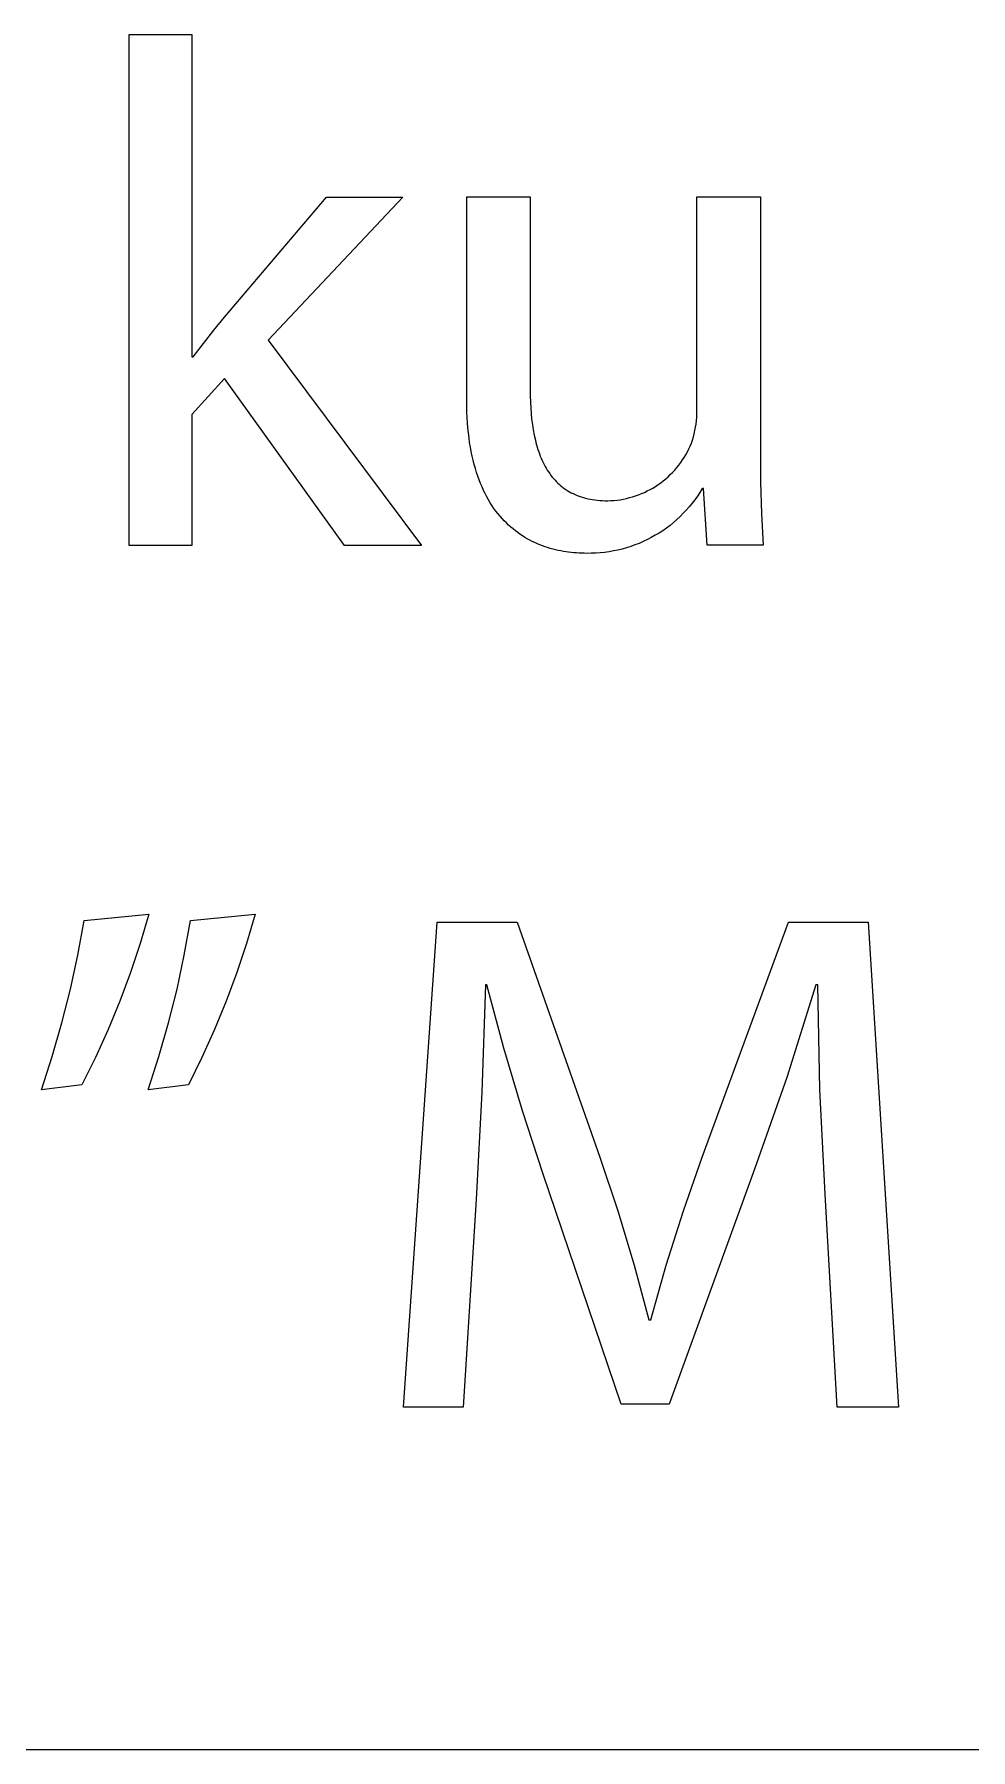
# Model space of a CAD drawing. Header units: millimetres. Extents: x 1422 to 6060, y -58 to 3182.
# Drawn here: x 5072.2 to 5132.6, y -57.9 to 52.7 of the extents above; entities that cross this region are included whole.
import ezdxf

# ---------------------------------------------------------------- set-up
doc = ezdxf.new("R2010")
doc.units = ezdxf.units.MM
doc.header["$MEASUREMENT"] = 0
doc.layers.add('Domyślny', color=7, linetype='Continuous', true_color=0x000000)

msp = doc.modelspace()

# ---------------------------------------------------------------- linework, layer by layer
at = {"layer": 'Domyślny', "color": 18, "lineweight": 15, "true_color": 0x000000}
for p, q in [((5078.28, 19.77), (5078.28, 52.74)), ((5078.28, 52.74), (5082.32, 52.74)), ((5082.32, 52.74), (5082.32, 31.93)), ((5084.42, 34.49), (5091, 42.24)), ((5095.93, 42.24), (5087.25, 33.01)), ((5091, 42.24), (5095.93, 42.24)), ((5100.05, 29.09), (5100.05, 42.25)), ((5100.05, 42.25), (5104.14, 42.25)), ((5104.14, 42.25), (5104.14, 29.8)), ((5114.91, 28.46), (5114.91, 42.25)), ((5114.91, 42.25), (5119, 42.25)), ((5119, 42.25), (5119, 25.89)), ((5083.73, 33.66), (5084.42, 34.49)), ((5083.06, 32.8), (5083.73, 33.66)), ((5082.41, 31.93), (5083.06, 32.8)), ((5087.25, 33.01), (5097.13, 19.77)), ((5082.32, 31.93), (5082.41, 31.93)), ((5084.42, 30.54), (5082.32, 28.22)), ((5092.17, 19.77), (5084.42, 30.54)), ((5100.06, 28.37), (5100.05, 29.09)), ((5104.14, 29.8), (5104.15, 29.41)), ((5104.15, 29.41), (5104.16, 29.02)), ((5104.16, 29.02), (5104.18, 28.64)), ((5082.32, 28.22), (5082.32, 19.77)), ((5100.08, 28.02), (5100.06, 28.37)), ((5100.1, 27.68), (5100.08, 28.02)), ((5100.13, 27.35), (5100.1, 27.68)), ((5104.18, 28.64), (5104.21, 28.27)), ((5104.21, 28.27), (5104.24, 27.91)), ((5104.24, 27.91), (5104.29, 27.56)), ((5114.85, 27.6), (5114.87, 27.82)), ((5114.87, 27.82), (5114.89, 28.03)), ((5114.89, 28.03), (5114.9, 28.24)), ((5114.9, 28.24), (5114.91, 28.46)), ((5100.16, 27.03), (5100.13, 27.35)), ((5100.2, 26.71), (5100.16, 27.03)), ((5100.24, 26.41), (5100.2, 26.71)), ((5104.29, 27.56), (5104.34, 27.22)), ((5104.34, 27.22), (5104.4, 26.89)), ((5104.4, 26.89), (5104.48, 26.57)), ((5104.48, 26.57), (5104.51, 26.41)), ((5114.55, 26.36), (5114.62, 26.56)), ((5114.62, 26.56), (5114.68, 26.77)), ((5114.68, 26.77), (5114.73, 26.97)), ((5114.73, 26.97), (5114.78, 27.18)), ((5114.78, 27.18), (5114.82, 27.39)), ((5114.82, 27.39), (5114.85, 27.6)), ((5100.29, 26.11), (5100.24, 26.41)), ((5100.34, 25.82), (5100.29, 26.11)), ((5100.4, 25.53), (5100.34, 25.82)), ((5100.46, 25.26), (5100.4, 25.53)), ((5104.51, 26.41), (5104.56, 26.25)), ((5104.56, 26.25), (5104.6, 26.1)), ((5104.6, 26.1), (5104.65, 25.96)), ((5104.65, 25.96), (5104.7, 25.81)), ((5104.7, 25.81), (5104.75, 25.67)), ((5104.75, 25.67), (5104.8, 25.53)), ((5104.8, 25.53), (5104.86, 25.39)), ((5114.09, 25.45), (5114.19, 25.62)), ((5114.19, 25.62), (5114.29, 25.8)), ((5114.29, 25.8), (5114.38, 25.99)), ((5114.38, 25.99), (5114.47, 26.17)), ((5114.47, 26.17), (5114.55, 26.36)), ((5119, 25.89), (5119.01, 23.85)), ((5100.53, 24.99), (5100.46, 25.26)), ((5100.61, 24.73), (5100.53, 24.99)), ((5100.68, 24.48), (5100.61, 24.73)), ((5100.77, 24.23), (5100.68, 24.48)), ((5104.86, 25.39), (5104.92, 25.25)), ((5104.92, 25.25), (5104.98, 25.12)), ((5104.98, 25.12), (5105.05, 25)), ((5105.05, 25), (5105.11, 24.87)), ((5105.11, 24.87), (5105.18, 24.75)), ((5105.18, 24.75), (5105.25, 24.63)), ((5105.25, 24.63), (5105.33, 24.51)), ((5105.33, 24.51), (5105.41, 24.4)), ((5105.41, 24.4), (5105.49, 24.29)), ((5113.19, 24.34), (5113.34, 24.48)), ((5113.34, 24.48), (5113.48, 24.63)), ((5113.48, 24.63), (5113.61, 24.79)), ((5113.61, 24.79), (5113.74, 24.95)), ((5113.74, 24.95), (5113.86, 25.11)), ((5113.86, 25.11), (5113.98, 25.28)), ((5113.98, 25.28), (5114.09, 25.45)), ((5100.85, 23.99), (5100.77, 24.23)), ((5100.94, 23.76), (5100.85, 23.99)), ((5101.04, 23.54), (5100.94, 23.76)), ((5101.14, 23.32), (5101.04, 23.54)), ((5101.24, 23.11), (5101.14, 23.32)), ((5105.49, 24.29), (5105.57, 24.18)), ((5105.57, 24.18), (5105.66, 24.08)), ((5105.66, 24.08), (5105.75, 23.98)), ((5105.75, 23.98), (5105.84, 23.88)), ((5105.84, 23.88), (5105.93, 23.79)), ((5105.93, 23.79), (5106.03, 23.7)), ((5106.03, 23.7), (5106.13, 23.61)), ((5106.13, 23.61), (5106.24, 23.53)), ((5106.24, 23.53), (5106.34, 23.45)), ((5106.34, 23.45), (5106.45, 23.38)), ((5106.45, 23.38), (5106.57, 23.3)), ((5106.57, 23.3), (5106.68, 23.23)), ((5111.52, 23.19), (5111.7, 23.28)), ((5111.7, 23.28), (5111.88, 23.37)), ((5111.88, 23.37), (5112.06, 23.47)), ((5112.06, 23.47), (5112.24, 23.58)), ((5112.24, 23.58), (5112.41, 23.69)), ((5112.41, 23.69), (5112.57, 23.81)), ((5112.57, 23.81), (5112.73, 23.93)), ((5112.73, 23.93), (5112.89, 24.06)), ((5112.89, 24.06), (5113.05, 24.2)), ((5113.05, 24.2), (5113.19, 24.34)), ((5115.25, 23.44), (5115.1, 23.19)), ((5115.34, 23.44), (5115.25, 23.44)), ((5115.56, 19.78), (5115.34, 23.44)), ((5119.01, 23.85), (5119.07, 21.82)), ((5101.35, 22.91), (5101.24, 23.11)), ((5101.46, 22.71), (5101.35, 22.91)), ((5101.57, 22.52), (5101.46, 22.71)), ((5101.69, 22.33), (5101.57, 22.52)), ((5101.81, 22.16), (5101.69, 22.33)), ((5101.94, 21.98), (5101.81, 22.16)), ((5106.68, 23.23), (5106.8, 23.17)), ((5106.8, 23.17), (5106.92, 23.11)), ((5106.92, 23.11), (5107.05, 23.05)), ((5107.05, 23.05), (5107.18, 23)), ((5107.18, 23), (5107.31, 22.95)), ((5107.31, 22.95), (5107.44, 22.9)), ((5107.44, 22.9), (5107.58, 22.86)), ((5107.58, 22.86), (5107.72, 22.82)), ((5107.72, 22.82), (5107.87, 22.78)), ((5107.87, 22.78), (5108.02, 22.75)), ((5108.02, 22.75), (5108.17, 22.73)), ((5108.17, 22.73), (5108.32, 22.7)), ((5108.32, 22.7), (5108.48, 22.69)), ((5108.48, 22.69), (5108.64, 22.67)), ((5108.64, 22.67), (5108.81, 22.66)), ((5108.81, 22.66), (5108.97, 22.65)), ((5108.97, 22.65), (5109.15, 22.65)), ((5109.15, 22.65), (5109.35, 22.66)), ((5109.35, 22.66), (5109.55, 22.67)), ((5109.55, 22.67), (5109.76, 22.69)), ((5109.76, 22.69), (5109.96, 22.72)), ((5109.96, 22.72), (5110.16, 22.76)), ((5110.16, 22.76), (5110.36, 22.8)), ((5110.36, 22.8), (5110.56, 22.85)), ((5110.56, 22.85), (5110.76, 22.9)), ((5110.76, 22.9), (5110.95, 22.96)), ((5110.95, 22.96), (5111.14, 23.03)), ((5111.14, 23.03), (5111.33, 23.11)), ((5111.33, 23.11), (5111.52, 23.19)), ((5114.41, 22.26), (5114.22, 22.05)), ((5114.59, 22.49), (5114.41, 22.26)), ((5114.77, 22.72), (5114.59, 22.49)), ((5114.94, 22.95), (5114.77, 22.72)), ((5115.1, 23.19), (5114.94, 22.95)), ((5102.07, 21.82), (5101.94, 21.98)), ((5102.2, 21.66), (5102.07, 21.82)), ((5102.33, 21.51), (5102.2, 21.66)), ((5102.47, 21.36), (5102.33, 21.51)), ((5102.61, 21.22), (5102.47, 21.36)), ((5102.75, 21.08), (5102.61, 21.22)), ((5102.89, 20.95), (5102.75, 21.08)), ((5113.17, 21.06), (5112.94, 20.89)), ((5113.39, 21.25), (5113.17, 21.06)), ((5113.61, 21.44), (5113.39, 21.25)), ((5113.82, 21.63), (5113.61, 21.44)), ((5114.02, 21.84), (5113.82, 21.63)), ((5114.22, 22.05), (5114.02, 21.84)), ((5119.07, 21.82), (5119.18, 19.78)), ((5103.04, 20.83), (5102.89, 20.95)), ((5103.19, 20.71), (5103.04, 20.83)), ((5103.34, 20.6), (5103.19, 20.71)), ((5103.49, 20.49), (5103.34, 20.6)), ((5103.65, 20.39), (5103.49, 20.49)), ((5103.8, 20.29), (5103.65, 20.39)), ((5103.96, 20.2), (5103.8, 20.29)), ((5104.12, 20.11), (5103.96, 20.2)), ((5104.28, 20.03), (5104.12, 20.11)), ((5104.44, 19.95), (5104.28, 20.03)), ((5104.61, 19.88), (5104.44, 19.95)), ((5111.44, 20.02), (5111.18, 19.9)), ((5111.71, 20.14), (5111.44, 20.02)), ((5111.96, 20.27), (5111.71, 20.14)), ((5112.21, 20.42), (5111.96, 20.27)), ((5112.46, 20.57), (5112.21, 20.42)), ((5112.7, 20.72), (5112.46, 20.57)), ((5112.94, 20.89), (5112.7, 20.72)), ((5082.32, 19.77), (5078.28, 19.77)), ((5097.13, 19.77), (5092.17, 19.77)), ((5104.77, 19.81), (5104.61, 19.88)), ((5104.94, 19.74), (5104.77, 19.81)), ((5105.11, 19.68), (5104.94, 19.74)), ((5105.27, 19.63), (5105.11, 19.68)), ((5105.44, 19.58), (5105.27, 19.63)), ((5105.61, 19.53), (5105.44, 19.58)), ((5105.78, 19.49), (5105.61, 19.53)), ((5105.95, 19.45), (5105.78, 19.49)), ((5106.12, 19.41), (5105.95, 19.45)), ((5106.29, 19.38), (5106.12, 19.41)), ((5106.46, 19.35), (5106.29, 19.38)), ((5106.63, 19.33), (5106.46, 19.35)), ((5106.8, 19.31), (5106.63, 19.33)), ((5106.97, 19.29), (5106.8, 19.31)), ((5107.14, 19.28), (5106.97, 19.29)), ((5107.3, 19.27), (5107.14, 19.28)), ((5107.47, 19.26), (5107.3, 19.27)), ((5107.64, 19.26), (5107.47, 19.26)), ((5107.8, 19.25), (5107.64, 19.26)), ((5108.09, 19.26), (5107.8, 19.25)), ((5108.38, 19.27), (5108.09, 19.26)), ((5108.67, 19.29), (5108.38, 19.27)), ((5108.95, 19.32), (5108.67, 19.29)), ((5109.24, 19.36), (5108.95, 19.32)), ((5109.52, 19.41), (5109.24, 19.36)), ((5109.81, 19.47), (5109.52, 19.41)), ((5110.09, 19.53), (5109.81, 19.47)), ((5110.37, 19.61), (5110.09, 19.53)), ((5110.64, 19.7), (5110.37, 19.61)), ((5110.91, 19.8), (5110.64, 19.7)), ((5111.18, 19.9), (5110.91, 19.8)), ((5119.18, 19.78), (5115.56, 19.78)), ((5075.37, -4.44), (5079.54, -4.03)), ((5079.54, -4.03), (5078.98, -5.92)), ((5082.22, -4.44), (5086.41, -4.03)), ((5086.41, -4.03), (5085.85, -5.92)), ((5074.96, -6.66), (5075.37, -4.44)), ((5081.83, -6.66), (5082.22, -4.44)), ((5095.97, -35.82), (5098.14, -4.54)), ((5098.14, -4.54), (5103.3, -4.54)), ((5103.3, -4.54), (5108.64, -19.69)), ((5115.24, -19.69), (5120.81, -4.54)), ((5120.81, -4.54), (5125.96, -4.54)), ((5125.96, -4.54), (5127.92, -35.82)), ((5078.98, -5.92), (5078.35, -7.79)), ((5085.85, -5.92), (5085.22, -7.79)), ((5074.48, -8.86), (5074.96, -6.66)), ((5081.36, -8.86), (5081.83, -6.66)), ((5078.35, -7.79), (5077.66, -9.64)), ((5085.22, -7.79), (5084.53, -9.64)), ((5101.26, -8.58), (5101.02, -15.5)), ((5101.36, -8.58), (5101.26, -8.58)), ((5102.44, -12.67), (5101.36, -8.58)), ((5122.57, -8.58), (5120.7, -14.56)), ((5122.71, -8.58), (5122.57, -8.58)), ((5122.84, -15.34), (5122.71, -8.58)), ((5073.93, -11.04), (5074.48, -8.86)), ((5077.66, -9.64), (5076.91, -11.47)), ((5080.81, -11.04), (5081.36, -8.86)), ((5084.53, -9.64), (5083.78, -11.47)), ((5073.31, -13.2), (5073.93, -11.04)), ((5080.19, -13.21), (5080.81, -11.04)), ((5076.91, -11.47), (5076.09, -13.27)), ((5083.78, -11.47), (5082.97, -13.27)), ((5072.62, -15.35), (5073.31, -13.2)), ((5076.09, -13.27), (5075.21, -15.04)), ((5079.49, -15.35), (5080.19, -13.21)), ((5082.97, -13.27), (5082.1, -15.04)), ((5103.65, -16.72), (5102.44, -12.67)), ((5075.21, -15.04), (5072.62, -15.35)), ((5082.1, -15.04), (5079.49, -15.35)), ((5120.7, -14.56), (5118.62, -20.47)), ((5123.18, -22.09), (5122.84, -15.34)), ((5101.02, -15.5), (5100.66, -22.42)), ((5104.97, -20.74), (5103.65, -16.72)), ((5108.64, -19.69), (5109.8, -23.16)), ((5114.03, -23.16), (5115.24, -19.69)), ((5110.02, -35.64), (5104.97, -20.74)), ((5118.62, -20.47), (5113.11, -35.64)), ((5123.96, -35.82), (5123.18, -22.09)), ((5100.66, -22.42), (5099.83, -35.82)), ((5109.8, -23.16), (5110.86, -26.67)), ((5112.93, -26.66), (5114.03, -23.16)), ((5110.86, -26.67), (5111.81, -30.2)), ((5111.93, -30.2), (5112.93, -26.66)), ((5111.81, -30.2), (5111.93, -30.2)), ((5099.83, -35.82), (5095.97, -35.82)), ((5113.11, -35.64), (5110.02, -35.64)), ((5127.92, -35.82), (5123.96, -35.82)), ((6055.35, -57.93), (1422.19, -57.93)), ((6055.35, -57.93), (4307.18, -57.93))]:
    msp.add_line(p, q, dxfattribs=at)

doc.saveas('drawing.dxf')
